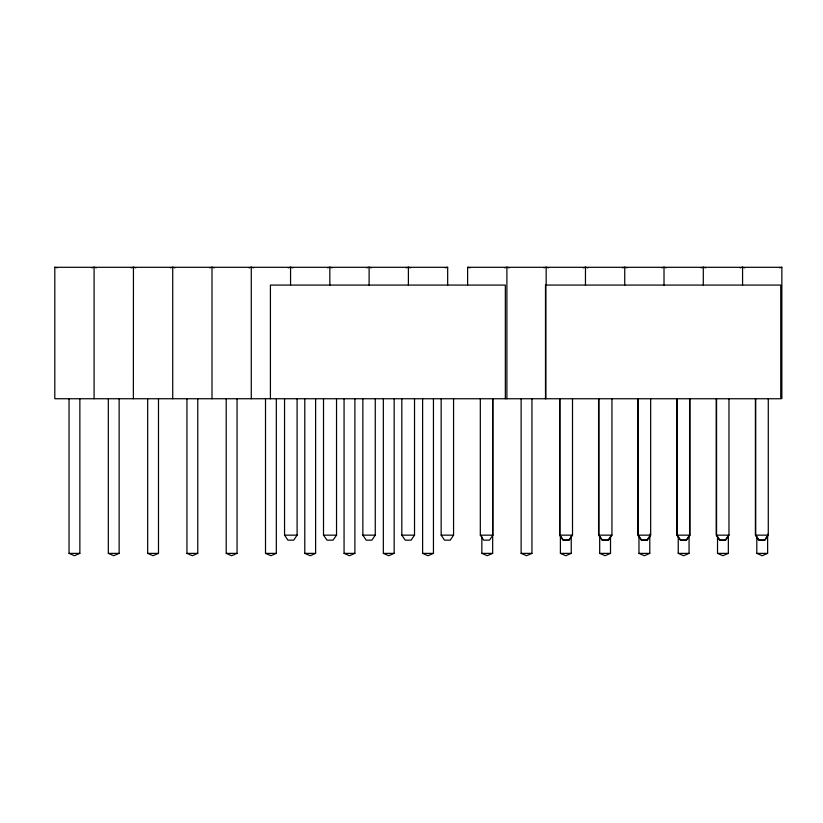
<?xml version="1.0" encoding="UTF-8"?>
<svg xmlns="http://www.w3.org/2000/svg" width="823" height="823" viewBox="0 0 823 823"><rect width="100%" height="100%" fill="white"/><g stroke="black" fill="none" stroke-linecap="round" stroke-linejoin="round"><path stroke-width="1.23" d="M375.257 398.754L375.257 535.156L371.914 540.155L366.204 540.155L362.85 535.156L362.85 398.754M453.566 398.754L453.566 535.156L450.222 540.155L444.513 540.155L441.159 535.156L441.159 398.754M650.335 535.145L646.991 540.145L641.282 540.145L637.938 535.145L637.938 398.744M650.664 398.754L650.664 535.156L647.31 540.155L641.601 540.155L638.257 535.156L638.257 398.754M728.643 535.145L725.3 540.145L719.59 540.145L716.236 535.145L716.236 398.744M728.972 398.754L728.972 535.156L725.619 540.155L719.909 540.155L716.566 535.156L716.566 398.754M297.103 398.754L297.103 535.156L293.718 540.155L287.937 540.155L284.552 535.156L284.552 398.754M492.874 398.754L492.874 535.156L489.49 540.155L483.708 540.155L480.313 535.156L480.313 398.754M572.18 535.145L568.796 540.145L563.014 540.145L559.63 535.145L559.63 398.744M572.51 398.754L572.51 535.156L569.125 540.155L563.344 540.155L559.949 535.156L559.949 398.754M767.952 535.145L764.567 540.145L758.785 540.145L755.391 535.145L755.391 398.744M768.281 398.754L768.281 535.156L764.886 540.155L759.104 540.155L755.72 535.156L755.72 398.754M414.525 398.754L414.525 535.156L411.099 540.155L405.245 540.155L401.819 535.156L401.819 398.754M689.931 398.754L689.931 535.156L686.505 540.155L680.652 540.155L677.216 535.156L677.216 398.754M336.535 398.754L336.535 535.156L333.017 540.155L327.019 540.155L323.511 535.156L323.511 398.754M611.612 535.145L608.094 540.145L602.097 540.145L598.588 535.145L598.588 398.744M611.942 398.754L611.942 535.156L608.423 540.155L602.426 540.155L598.907 535.156L598.907 398.754M79.862 398.744L79.862 553.385L74.451 555.7L69.039 553.385L69.039 398.744M119.14 398.744L119.14 553.385L113.728 555.7L108.317 553.385L108.317 398.744M158.489 398.744L158.489 553.385L153.078 555.7L147.667 553.385L147.667 398.744M197.777 398.744L197.777 553.385L192.356 555.7L186.944 553.385L186.944 398.744M237.055 398.744L237.055 553.385L231.644 555.7L226.222 553.385L226.222 398.744M276.333 398.744L276.333 553.385L270.921 555.7L265.51 553.385L265.51 398.744M315.61 398.744L315.61 553.385L310.199 555.7L304.788 553.385L304.788 398.744M354.888 398.744L354.888 553.385L349.477 555.7L344.065 553.385L344.065 398.744M394.166 398.744L394.166 553.385L388.754 555.7L383.343 553.385L383.343 398.744M433.443 398.744L433.443 553.385L428.032 555.7L422.621 553.385L422.621 398.744M492.668 398.744L492.668 553.385L487.257 555.7L481.846 553.385L481.846 536.771M531.946 398.744L531.946 553.385L526.535 555.7L521.124 553.385L521.124 398.744M571.234 536.771L571.234 553.385L565.812 555.7L560.401 553.385L560.401 535.495M610.512 536.771L610.512 553.385L605.1 555.7L599.679 553.385L599.679 536.771M649.789 534.209L649.789 553.385L644.378 555.7L638.967 553.385L638.967 535.495M689.067 535.495L689.067 553.385L683.656 555.7L678.245 553.385L678.245 536.771M728.345 535.495L728.345 553.385L722.933 555.7L717.522 553.385L717.522 536.771M767.622 534.209L767.622 553.385L762.211 555.7L756.8 553.385L756.8 536.771M91.765 267.814L94.089 267.3L96.404 267.814M131.052 267.814L133.367 267.3M170.402 267.814L172.717 267.3L175.042 267.814M209.68 267.814L212.005 267.3L214.319 267.814M248.958 267.814L251.282 267.3L253.597 267.814M288.235 267.814L290.56 267.3L292.875 267.814M327.513 267.814L329.838 267.3L332.153 267.814M366.791 267.814L369.116 267.3L371.43 267.814M406.078 267.814L408.393 267.3L410.708 267.814M445.356 267.814L447.671 267.3L447.671 285.159M504.581 267.814L506.896 267.3L509.221 267.814M543.859 267.814L546.174 267.3L548.499 267.814M583.137 267.814L585.462 267.3L587.776 267.814M622.414 267.814L624.739 267.3L627.054 267.814M661.692 267.814L664.017 267.3L666.332 267.814M700.97 267.814L703.295 267.3L705.609 267.814M740.247 267.814L742.572 267.3L744.887 267.814M779.535 267.814L781.85 267.3L781.85 398.744M545.495 398.744L545.495 285.067L780.749 285.077L780.749 398.754L54.812 398.744L54.812 267.3L447.671 267.3M467.618 285.159L467.618 267.3L781.85 267.3M284.552 535.156L297.103 535.156M323.511 535.156L336.535 535.156M362.85 535.156L375.257 535.156M401.819 535.156L414.525 535.156M441.159 535.156L453.566 535.156M480.313 535.156L492.874 535.156M559.949 535.156L572.51 535.156M598.907 535.156L611.942 535.156M638.257 535.156L650.664 535.156M677.216 535.156L689.931 535.156M716.566 535.156L728.972 535.156M755.72 535.156L768.281 535.156M69.039 553.385L79.862 553.385M108.317 553.385L119.14 553.385M147.667 553.385L158.489 553.385M186.944 553.385L197.777 553.385M226.222 553.385L237.055 553.385M265.51 553.385L276.333 553.385M304.788 553.385L315.61 553.385M344.065 553.385L354.888 553.385M383.343 553.385L394.166 553.385M422.621 553.385L433.443 553.385M481.846 553.385L492.668 553.385M521.124 553.385L531.946 553.385M560.401 553.385L571.234 553.385M599.679 553.385L610.512 553.385M638.967 553.385L649.789 553.385M678.245 553.385L689.067 553.385M717.522 553.385L728.345 553.385M756.8 553.385L767.622 553.385M467.618 267.3L469.943 267.814M135.764 267.814L133.439 267.3L133.367 398.744M54.812 267.3L57.126 267.814M742.572 267.3L742.572 285.159M703.295 267.3L703.295 285.159M689.602 398.744L689.602 535.145L686.176 540.145L680.323 540.145L676.897 535.145L676.897 398.744M664.017 267.3L664.017 285.159M624.739 267.3L624.739 285.159M585.462 267.3L585.462 285.159M546.174 267.3L546.174 285.159M545.824 285.077L545.824 398.754M506.896 267.3L506.896 398.744M505.343 398.754L505.343 285.077L270.417 285.077L270.417 398.754M408.393 267.3L408.393 285.159M369.116 267.3L369.116 285.159M329.838 267.3L329.838 285.159M290.56 267.3L290.56 285.159M251.282 267.3L251.282 398.744M212.005 267.3L212.005 398.744M172.717 267.3L172.717 398.744M94.089 267.3L94.089 398.744"/></g></svg>
